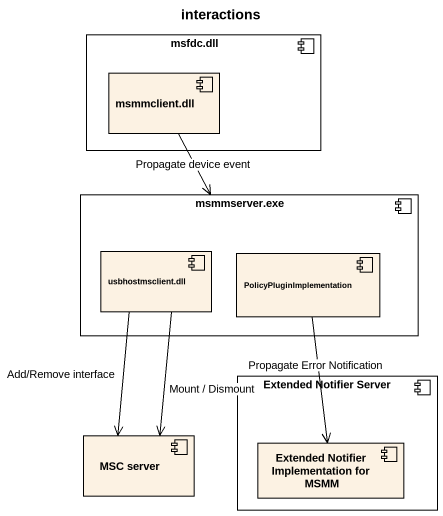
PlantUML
@startuml
title interactions
component "msfdc.dll" as msfdc_dll {
  component "msmmclient.dll" as msmmclient_dll
}
component "msmmserver.exe" as msmmserver_exe {
  component "usbhostmsclient.dll" as usbhostmsclient_dll
  component PolicyPluginImplementation
}
component "Extended Notifier Server" as Extended_Notifier_Server {
  component "Extended Notifier Implementation for MSMM" as Extended_Notifier
}
component "MSC server" as MSC_server
msmmclient_dll --> msmmserver_exe : Propagate device event
usbhostmsclient_dll --> MSC_server : Mount / Dismount
usbhostmsclient_dll --> MSC_server : Add/Remove interface
PolicyPluginImplementation --> Extended_Notifier : Propagate Error Notification
@enduml
